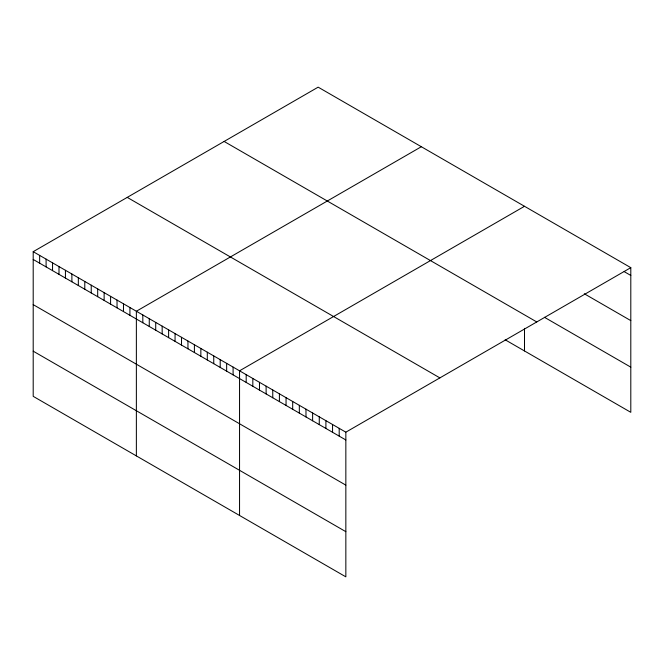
<?xml version="1.0" encoding="UTF-8"?>
<svg xmlns="http://www.w3.org/2000/svg" width="664" height="664" viewBox="0 0 664 664"><rect width="100%" height="100%" fill="white"/><g stroke="black" fill="none" stroke-linecap="round" stroke-linejoin="round"><path stroke-width="1" d="M630.8 267.658L345.844 432.181L345.844 576.842L33.2 396.342L33.2 251.681L318.156 87.158L630.8 267.658L630.8 412.319L505.155 339.785M421.333 146.727L136.369 311.242L136.369 455.902M524.502 206.288L239.546 370.811L239.546 515.471M624.16 271.609L630.8 275.444M584.295 293.762L630.8 320.612M544.43 317.284L630.8 367.151M224.125 141.449L536.761 321.949M127.239 197.391L439.875 377.891M33.2 251.681L345.844 432.181M33.2 259.458L345.844 439.966M33.2 304.635L345.844 485.135M33.2 351.173L345.844 531.673M524.502 328.365L524.502 350.949M339.196 428.346L339.196 436.124M332.556 424.512L332.556 432.289M325.908 420.677L325.908 428.454M319.268 416.834L319.268 424.62M312.619 413L312.619 420.785M305.979 409.165L305.979 416.95M299.331 405.33L299.331 413.116M292.691 401.496L292.691 409.281M286.051 397.661L286.051 405.438M279.403 393.827L279.403 401.604M272.763 389.992L272.763 397.769M266.115 386.149L266.115 393.935M259.475 382.315L259.475 390.1M252.826 378.48L252.826 386.265M246.186 374.645L246.186 382.431M233.097 367.084L233.097 374.869M226.648 363.366L226.648 371.143M220.199 359.639L220.199 367.424M213.75 355.921L213.75 363.698M207.301 352.194L207.301 359.979M200.852 348.476L200.852 356.253M194.403 344.749L194.403 352.534M187.953 341.03L187.953 348.808M181.513 337.304L181.513 345.089M175.064 333.585L175.064 341.362M168.614 329.859L168.614 337.644M162.165 326.132L162.165 333.917M155.716 322.413L155.716 330.199M149.267 318.687L149.267 326.472M142.818 314.968L142.818 322.745M129.92 307.523L129.92 315.3M123.479 303.797L123.479 311.582M117.03 300.078L117.03 307.855M110.581 296.351L110.581 304.137M104.132 292.633L104.132 300.41M97.683 288.906L97.683 296.692M91.234 285.188L91.234 292.965M84.784 281.461L84.784 289.247M78.335 277.743L78.335 285.52M71.886 274.016L71.886 281.802M65.437 270.289L65.437 278.075M58.996 266.571L58.996 274.356M52.547 262.844L52.547 270.63M46.098 259.126L46.098 266.903M39.649 255.399L39.649 263.185"/></g></svg>
